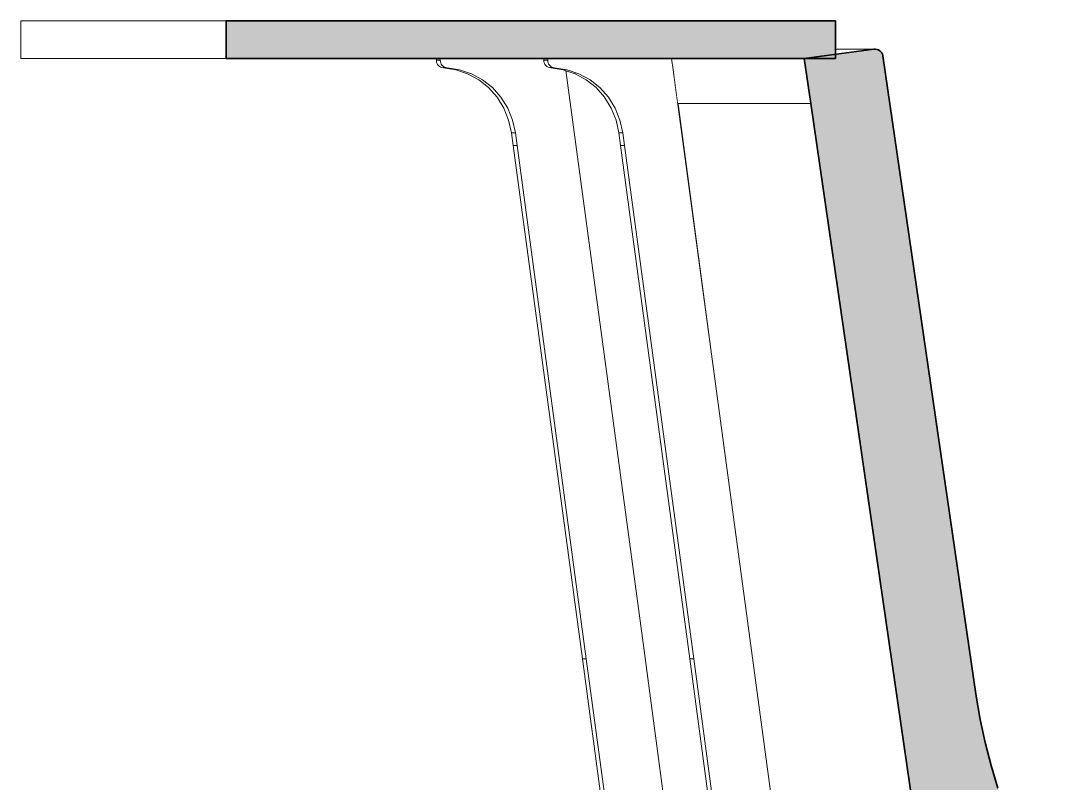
# Model space of a CAD drawing. Header units: millimetres. Extents: x -46169 to 135069, y -86316 to 18123.
# Drawn here: x 117295 to 117988, y -78731 to -78227 of the extents above; entities that cross this region are included whole.
import ezdxf

# ---------------------------------------------------------------- set-up
doc = ezdxf.new("R2010")
doc.units = ezdxf.units.MM
doc.header["$MEASUREMENT"] = 0
doc.linetypes.add('Wipeout_Contour', pattern=[1000, 0, -1000])
doc.layers.add('New_A-35-M_FFE_Fixed', color=7, linetype='Continuous')
doc.layers.add('New_A-35-M_FFE_Fixed_Pen_No__104', color=7, linetype='Continuous', lineweight=15, true_color=0xa6a6a6)
doc.layers.add('New_A-35-M_FFE_Fixed_Pen_No__44', color=7, linetype='Continuous', lineweight=35, true_color=0x444444)
doc.layers.add('New_A-35-M_FFE_Fixed_Pen_No__93', color=8, linetype='Continuous', lineweight=13)

# ---------------------------------------------------------------- blocks, each defined once
blk = doc.blocks.new('Section Elem_98_3', base_point=(188935.42, -81480.18))
at = {"color": 254, "linetype": 'Wipeout_Contour', "lineweight": 0, "ltscale": 564203.121331}
blk.add_wipeout([(117294.59, -78226.51), (117294.59, -78251.51), (117430.6, -78251.51), (117430.6, -78226.51)], dxfattribs=at).dxf.layer = 'New_A-35-M_FFE_Fixed'
at = {"color": 254, "linetype": 'Wipeout_Contour', "lineweight": 0, "ltscale": 565831.29302}
blk.add_wipeout([(117834.35, -78245.29), (117859.79, -78245.29), (117860.8, -78245.25), (117834.35, -78245.25)], dxfattribs=at).dxf.layer = 'New_A-35-M_FFE_Fixed'
at = {"color": 254, "linetype": 'Wipeout_Contour', "lineweight": 0, "ltscale": 564926.405122}
blk.add_wipeout([(117569.88, -78252.59), (117572.47, -78252.59), (117572.47, -78251.51), (117569.88, -78251.51)], dxfattribs=at).dxf.layer = 'New_A-35-M_FFE_Fixed'
at = {"color": 254, "linetype": 'Wipeout_Contour', "lineweight": 0, "ltscale": 565168.439161}
blk.add_wipeout([(117643.73, -78253.53), (117641.15, -78253.53), (117641.4, -78254.44), (117643.99, -78254.44)], dxfattribs=at).dxf.layer = 'New_A-35-M_FFE_Fixed'
at = {"color": 254, "linetype": 'Wipeout_Contour', "lineweight": 0, "ltscale": 564968.884719}
blk.add_wipeout([(117582.66, -78258.8), (117585.25, -78258.8), (117577.03, -78257.58), (117574.45, -78257.58)], dxfattribs=at).dxf.layer = 'New_A-35-M_FFE_Fixed'
at = {"color": 254, "linetype": 'Wipeout_Contour', "lineweight": 0, "ltscale": 565066.162291}
blk.add_wipeout([(117604.46, -78270.71), (117607.05, -78270.71), (117600.48, -78265.46), (117597.9, -78265.46)], dxfattribs=at).dxf.layer = 'New_A-35-M_FFE_Fixed'
at = {"color": 254, "linetype": 'Wipeout_Contour', "lineweight": 0, "ltscale": 565368.117674}
blk.add_wipeout([(117683.83, -78277.05), (117681.24, -78277.05), (117685.71, -78284.29), (117688.3, -78284.29)], dxfattribs=at).dxf.layer = 'New_A-35-M_FFE_Fixed'
at = {"color": 254, "linetype": 'Wipeout_Contour', "lineweight": 0, "ltscale": 565160.679484}
blk.add_wipeout([(117617.75, -78292.22), (117620.33, -78292.22), (117617.13, -78284.29), (117614.54, -78284.29)], dxfattribs=at).dxf.layer = 'New_A-35-M_FFE_Fixed'
at = {"color": 254, "linetype": 'Wipeout_Contour', "lineweight": 0, "ltscale": 565210.7751}
blk.add_wipeout([(117620.73, -78309.03), (117623.32, -78309.03), (117622.18, -78300.59), (117619.59, -78300.59)], dxfattribs=at).dxf.layer = 'New_A-35-M_FFE_Fixed'
at = {"color": 254, "linetype": 'Wipeout_Contour', "lineweight": 0, "ltscale": 565447.784584}
blk.add_wipeout([(117693.36, -78300.59), (117690.77, -78300.59), (117691.91, -78309.03), (117694.5, -78309.03)], dxfattribs=at).dxf.layer = 'New_A-35-M_FFE_Fixed'
at = {"layer": 'New_A-35-M_FFE_Fixed_Pen_No__44', "linetype": 'Continuous'}
for p, q in [((117430.6, -78226.51), (117430.6, -78251.51)), ((117834.35, -78226.51), (117430.6, -78226.51))]:
    blk.add_line(p, q, dxfattribs=at)
at = {"layer": 'New_A-35-M_FFE_Fixed_Pen_No__93', "linetype": 'Continuous'}
for p, q in [((117294.59, -78226.51), (117294.59, -78251.51)), ((117294.59, -78226.51), (117430.6, -78226.51)), ((117294.59, -78251.51), (117430.6, -78251.51))]:
    blk.add_line(p, q, dxfattribs=at)
at = {"color": 254, "linetype": 'Wipeout_Contour', "lineweight": 0, "ltscale": 565174.884103}
blk.add_wipeout([(117644.97, -78256.03), (117644.41, -78255.28), (117641.82, -78255.28), (117642.38, -78256.03)], dxfattribs=at).dxf.layer = 'New_A-35-M_FFE_Fixed'
at = {"color": 254, "linetype": 'Wipeout_Contour', "lineweight": 0, "ltscale": 564952.199988}
blk.add_wipeout([(117574.45, -78257.58), (117577.03, -78257.58), (117576.13, -78257.44), (117573.54, -78257.44)], dxfattribs=at).dxf.layer = 'New_A-35-M_FFE_Fixed'
at = {"color": 254, "linetype": 'Wipeout_Contour', "lineweight": 0, "ltscale": 565032.739868}
blk.add_wipeout([(117597.9, -78265.46), (117600.48, -78265.46), (117593.14, -78261.45), (117590.56, -78261.45)], dxfattribs=at).dxf.layer = 'New_A-35-M_FFE_Fixed'
at = {"color": 254, "linetype": 'Wipeout_Contour', "lineweight": 0, "ltscale": 565099.27176}
blk.add_wipeout([(117610.07, -78277.05), (117612.65, -78277.05), (117607.05, -78270.71), (117604.46, -78270.71)], dxfattribs=at).dxf.layer = 'New_A-35-M_FFE_Fixed'
at = {"color": 254, "linetype": 'Wipeout_Contour', "lineweight": 0, "ltscale": 565336.302009}
blk.add_wipeout([(117678.23, -78270.71), (117675.64, -78270.71), (117681.24, -78277.05), (117683.83, -78277.05)], dxfattribs=at).dxf.layer = 'New_A-35-M_FFE_Fixed'
at = {"color": 254, "linetype": 'Wipeout_Contour', "lineweight": 0, "ltscale": 565397.701866}
blk.add_wipeout([(117688.3, -78284.29), (117685.71, -78284.29), (117688.92, -78292.22), (117691.51, -78292.22)], dxfattribs=at).dxf.layer = 'New_A-35-M_FFE_Fixed'
at = {"color": 254, "linetype": 'Wipeout_Contour', "lineweight": 0, "ltscale": 565187.164936}
blk.add_wipeout([(117617.75, -78292.22), (117619.59, -78300.59), (117622.18, -78300.59), (117620.33, -78292.22)], dxfattribs=at).dxf.layer = 'New_A-35-M_FFE_Fixed'
at = {"color": 254, "linetype": 'Wipeout_Contour', "lineweight": 0, "ltscale": 565912.535982}
blk.add_wipeout([(117694.5, -78309.03), (117691.91, -78309.03), (117737.76, -78649.04), (117740.34, -78649.04)], dxfattribs=at).dxf.layer = 'New_A-35-M_FFE_Fixed'
at = {"color": 254, "linetype": 'Wipeout_Contour', "lineweight": 0, "ltscale": 564934.471552}
blk.add_wipeout([(117570.64, -78255.28), (117573.23, -78255.28), (117572.81, -78254.44), (117570.23, -78254.44)], dxfattribs=at).dxf.layer = 'New_A-35-M_FFE_Fixed'
at = {"color": 254, "linetype": 'Wipeout_Contour', "lineweight": 0, "ltscale": 564999.991566}
blk.add_wipeout([(117590.56, -78261.45), (117593.14, -78261.45), (117585.25, -78258.8), (117582.66, -78258.8)], dxfattribs=at).dxf.layer = 'New_A-35-M_FFE_Fixed'
at = {"color": 254, "linetype": 'Wipeout_Contour', "lineweight": 0, "ltscale": 565185.781152}
blk.add_wipeout([(117646.44, -78257.13), (117643.86, -78257.13), (117644.72, -78257.44), (117647.31, -78257.44)], dxfattribs=at).dxf.layer = 'New_A-35-M_FFE_Fixed'
at = {"color": 254, "linetype": 'Wipeout_Contour', "lineweight": 0, "ltscale": 565303.194163}
blk.add_wipeout([(117669.07, -78265.46), (117675.64, -78270.71), (117678.23, -78270.71), (117671.66, -78265.46)], dxfattribs=at).dxf.layer = 'New_A-35-M_FFE_Fixed'
at = {"color": 254, "linetype": 'Wipeout_Contour', "lineweight": 0, "ltscale": 565131.09062}
blk.add_wipeout([(117614.54, -78284.29), (117617.13, -78284.29), (117612.65, -78277.05), (117610.07, -78277.05)], dxfattribs=at).dxf.layer = 'New_A-35-M_FFE_Fixed'
at = {"color": 254, "linetype": 'Wipeout_Contour', "lineweight": 0, "ltscale": 565424.181309}
blk.add_wipeout([(117688.92, -78292.22), (117690.77, -78300.59), (117693.36, -78300.59), (117691.51, -78292.22)], dxfattribs=at).dxf.layer = 'New_A-35-M_FFE_Fixed'
at = {"color": 254, "linetype": 'Wipeout_Contour', "lineweight": 0, "ltscale": 564937.859387}
blk.add_wipeout([(117571.2, -78256.03), (117573.79, -78256.03), (117573.23, -78255.28), (117570.64, -78255.28)], dxfattribs=at).dxf.layer = 'New_A-35-M_FFE_Fixed'
at = {"color": 254, "linetype": 'Wipeout_Contour', "lineweight": 0, "ltscale": 565182.15638}
blk.add_wipeout([(117645.66, -78256.65), (117643.07, -78256.65), (117643.86, -78257.13), (117646.44, -78257.13)], dxfattribs=at).dxf.layer = 'New_A-35-M_FFE_Fixed'
at = {"color": 254, "linetype": 'Wipeout_Contour', "lineweight": 0, "ltscale": 564945.131968}
blk.add_wipeout([(117572.68, -78257.13), (117575.27, -78257.13), (117574.48, -78256.65), (117571.89, -78256.65)], dxfattribs=at).dxf.layer = 'New_A-35-M_FFE_Fixed'
at = {"color": 254, "linetype": 'Wipeout_Contour', "lineweight": 0, "ltscale": 565189.224876}
blk.add_wipeout([(117644.72, -78257.44), (117645.62, -78257.58), (117648.21, -78257.58), (117647.31, -78257.44)], dxfattribs=at).dxf.layer = 'New_A-35-M_FFE_Fixed'
at = {"color": 254, "linetype": 'Wipeout_Contour', "lineweight": 0, "ltscale": 564948.756598}
blk.add_wipeout([(117573.54, -78257.44), (117576.13, -78257.44), (117575.27, -78257.13), (117572.68, -78257.13)], dxfattribs=at).dxf.layer = 'New_A-35-M_FFE_Fixed'
at = {"color": 254, "linetype": 'Wipeout_Contour', "lineweight": 0, "ltscale": 565205.911797}
blk.add_wipeout([(117656.43, -78258.8), (117648.21, -78257.58), (117645.62, -78257.58), (117653.84, -78258.8)], dxfattribs=at).dxf.layer = 'New_A-35-M_FFE_Fixed'
at = {"color": 254, "linetype": 'Wipeout_Contour', "lineweight": 0, "ltscale": 564941.455736}
blk.add_wipeout([(117571.89, -78256.65), (117574.48, -78256.65), (117573.79, -78256.03), (117571.2, -78256.03)], dxfattribs=at).dxf.layer = 'New_A-35-M_FFE_Fixed'
at = {"color": 254, "linetype": 'Wipeout_Contour', "lineweight": 0, "ltscale": 565171.496703}
blk.add_wipeout([(117643.99, -78254.44), (117641.4, -78254.44), (117641.82, -78255.28), (117644.41, -78255.28)], dxfattribs=at).dxf.layer = 'New_A-35-M_FFE_Fixed'
at = {"color": 254, "linetype": 'Wipeout_Contour', "lineweight": 0, "ltscale": 565237.02183}
blk.add_wipeout([(117653.84, -78258.8), (117661.73, -78261.45), (117664.32, -78261.45), (117656.43, -78258.8)], dxfattribs=at).dxf.layer = 'New_A-35-M_FFE_Fixed'
at = {"color": 254, "linetype": 'Wipeout_Contour', "lineweight": 0, "ltscale": 564928.794331}
blk.add_wipeout([(117569.97, -78253.53), (117572.56, -78253.53), (117572.47, -78252.59), (117569.88, -78252.59)], dxfattribs=at).dxf.layer = 'New_A-35-M_FFE_Fixed'
at = {"color": 254, "linetype": 'Wipeout_Contour', "lineweight": 0, "ltscale": 565178.480203}
blk.add_wipeout([(117644.97, -78256.03), (117642.38, -78256.03), (117643.07, -78256.65), (117645.66, -78256.65)], dxfattribs=at).dxf.layer = 'New_A-35-M_FFE_Fixed'
at = {"color": 254, "linetype": 'Wipeout_Contour', "lineweight": 0, "ltscale": 565269.771747}
blk.add_wipeout([(117664.32, -78261.45), (117661.73, -78261.45), (117669.07, -78265.46), (117671.66, -78265.46)], dxfattribs=at).dxf.layer = 'New_A-35-M_FFE_Fixed'
at = {"color": 254, "linetype": 'Wipeout_Contour', "lineweight": 0, "ltscale": 564931.413405}
blk.add_wipeout([(117570.23, -78254.44), (117572.81, -78254.44), (117572.56, -78253.53), (117569.97, -78253.53)], dxfattribs=at).dxf.layer = 'New_A-35-M_FFE_Fixed'
at = {"color": 254, "linetype": 'Wipeout_Contour', "lineweight": 0, "ltscale": 565165.82084}
blk.add_wipeout([(117643.65, -78252.59), (117641.06, -78252.59), (117641.15, -78253.53), (117643.73, -78253.53)], dxfattribs=at).dxf.layer = 'New_A-35-M_FFE_Fixed'
at = {"color": 254, "linetype": 'Wipeout_Contour', "lineweight": 0, "ltscale": 565163.432547}
blk.add_wipeout([(117643.65, -78251.51), (117641.06, -78251.51), (117641.06, -78252.59), (117643.65, -78252.59)], dxfattribs=at).dxf.layer = 'New_A-35-M_FFE_Fixed'
at = {"color": 254, "linetype": 'Wipeout_Contour', "lineweight": 0, "ltscale": 12626364.00956439}
blk.add_wipeout([(117643.65, -78252.59), (117643.73, -78253.53), (117643.99, -78254.44), (117644.41, -78255.28), (117644.97, -78256.03), (117645.66, -78256.65), (117646.44, -78257.13), (117647.31, -78257.44), (117648.21, -78257.58), (117656.43, -78258.8), (117664.32, -78261.45), (117671.66, -78265.46), (117678.23, -78270.71), (117683.83, -78277.05), (117688.3, -78284.29), (117691.51, -78292.22), (117693.36, -78300.59), (117803.13, -79114.68), (117809.36, -79114.68), (117809.36, -79160.86), (117838.84, -79379.52), (117839.17, -79390.18), (117837.31, -79400.67), (117833.34, -79410.51), (117827.44, -79419.25), (117819.89, -79426.51), (117811.03, -79431.94), (117809.36, -79432.51), (117809.36, -79442.43), (117944.07, -79442.43), (117944.07, -79441.43), (117943.98, -79440.46), (117943.71, -79439.52), (117943.26, -79438.66), (117942.66, -79437.9), (117941.93, -79437.28), (117941.09, -79436.82), (117940.19, -79436.53), (117939.25, -79436.43), (117935.95, -79436.43), (117925.64, -79435.48), (117915.65, -79432.63), (117906.3, -79427.99), (117897.91, -79421.7), (117890.73, -79413.96), (117885, -79405.03), (117880.9, -79395.18), (117878.56, -79384.73), (117847.18, -79152.05), (117846.94, -79146.3), (117847.77, -79140.62), (117849.63, -79135.2), (117852.45, -79130.25), (117856.14, -79125.94), (117860.55, -79122.45), (117865.52, -79119.88), (117870.87, -79118.35), (117880.56, -79116.71), (117890.24, -79115.04), (117899.92, -79113.34), (117906.39, -79112.18), (117906.55, -79108.15), (117906.72, -79103.47), (117906.88, -79098.8), (117907.02, -79094.12), (117907.14, -79089.44), (117907.26, -79084.77), (117907.35, -79080.09), (117907.43, -79075.41), (117907.48, -79071.79), (117907.53, -79068.16), (117907.56, -79064.54), (117907.58, -79060.91), (117907.6, -79057.29), (117907.61, -79053.66), (117907.6, -79050.04), (117907.59, -79046.41), (117858.15, -79046.41), (117852.99, -79045.93), (117848, -79044.51), (117843.32, -79042.19), (117839.13, -79039.04), (117835.54, -79035.17), (117832.67, -79030.71), (117830.62, -79025.78), (117829.45, -79020.56), (117729.76, -78281.22), (117725.73, -78251.51), (117643.65, -78251.51)], dxfattribs=at).dxf.layer = 'New_A-35-M_FFE_Fixed'
at = {"color": 254, "linetype": 'Wipeout_Contour', "lineweight": 0, "ltscale": 424364.287757}
blk.add_wipeout([(117834.35, -78248.72), (117859.79, -78245.29), (117834.35, -78245.29)], dxfattribs=at).dxf.layer = 'New_A-35-M_FFE_Fixed'
at = {"color": 254, "linetype": 'Wipeout_Contour', "lineweight": 0, "ltscale": 565626.224631}
blk.add_wipeout([(117813.65, -78251.51), (117725.73, -78251.51), (117729.76, -78281.22), (117817.94, -78281.22)], dxfattribs=at).dxf.layer = 'New_A-35-M_FFE_Fixed'
at = {"color": 254, "linetype": 'Wipeout_Contour', "lineweight": 0, "ltscale": 565675.673814}
blk.add_wipeout([(117620.73, -78309.03), (117666.58, -78649.04), (117669.17, -78649.04), (117623.32, -78309.03)], dxfattribs=at).dxf.layer = 'New_A-35-M_FFE_Fixed'
at = {"color": 254, "linetype": 'Wipeout_Contour', "lineweight": 0, "ltscale": 566988.631234}
blk.add_wipeout([(117740.34, -78649.04), (117737.76, -78649.04), (117800.54, -79114.68), (117803.13, -79114.68)], dxfattribs=at).dxf.layer = 'New_A-35-M_FFE_Fixed'
at = {"layer": 'New_A-35-M_FFE_Fixed_Pen_No__44', "linetype": 'Continuous'}
blk.add_line((117834.35, -78226.51), (117834.35, -78251.51), dxfattribs=at)
at = {"layer": 'New_A-35-M_FFE_Fixed_Pen_No__93', "linetype": 'Continuous'}
for p, q in [((117860.8, -78245.25), (117834.35, -78245.25)), ((117859.79, -78245.29), (117834.35, -78245.29))]:
    blk.add_line(p, q, dxfattribs=at)
at = {"color": 254, "linetype": 'Wipeout_Contour', "lineweight": 0, "ltscale": 566659.197358}
blk.add_wipeout([(117817.94, -78281.22), (117729.76, -78281.22), (117829.44, -79020.48), (117925.37, -79020.48)], dxfattribs=at).dxf.layer = 'New_A-35-M_FFE_Fixed'
at = {"layer": 'New_A-35-M_FFE_Fixed_Pen_No__104', "linetype": 'Continuous'}
blk.add_hatch(color=256, dxfattribs=at).paths.add_polyline_path([(117865.39, -78248.59), (117864.97, -78247.7), (117864.37, -78246.91), (117863.62, -78246.25), (117862.76, -78245.74), (117861.8, -78245.4), (117860.8, -78245.25), (117859.79, -78245.29), (117813.65, -78251.51), (117817.94, -78281.22), (117925.37, -79020.48), (117971.52, -79014.26), (117972.49, -79014.03), (117973.4, -79013.63), (117974.22, -79013.06), (117974.91, -79012.35), (117975.44, -79011.53), (117975.79, -79010.62), (117975.96, -79009.66), (117975.94, -79008.69), (117975.21, -79001.71), (117974.83, -78994.69), (117974.79, -78987.67), (117975.08, -78980.66), (117975.72, -78973.66), (117976.69, -78966.7), (117977.99, -78959.79), (117979.63, -78952.95), (117984.06, -78932.89), (117986.77, -78912.54), (117987.74, -78892.05), (117986.98, -78871.54), (117984.47, -78851.17), (117980.25, -78831.06), (117974.34, -78811.36), (117966.77, -78792.19), (117959.62, -78778.21), (117953.1, -78763.95), (117947.2, -78749.43), (117941.95, -78734.69), (117937.35, -78719.74), (117933.42, -78704.62), (117930.15, -78689.35), (117927.56, -78673.96), (117865.63, -78249.55)])
at = {"layer": 'New_A-35-M_FFE_Fixed_Pen_No__44', "linetype": 'Continuous', "flags": 128}
for points in [[(117941.95, -78734.69), (117937.35, -78719.74), (117933.42, -78704.62), (117930.15, -78689.35), (117927.56, -78673.96), (117865.63, -78249.55), (117865.39, -78248.59), (117864.97, -78247.7), (117864.37, -78246.91), (117863.62, -78246.25), (117862.76, -78245.74), (117861.8, -78245.4), (117860.8, -78245.25), (117859.79, -78245.29), (117813.65, -78251.51)], [(117813.65, -78251.51), (117817.94, -78281.22), (117925.37, -79020.48)]]:
    blk.add_lwpolyline(points, dxfattribs=at)
at = {"color": 254, "linetype": 'Wipeout_Contour', "lineweight": 0, "ltscale": 566752.10955}
blk.add_wipeout([(117669.17, -78649.04), (117666.58, -78649.04), (117729.37, -79114.68), (117731.96, -79114.68)], dxfattribs=at).dxf.layer = 'New_A-35-M_FFE_Fixed'
at = {"color": 254, "linetype": 'Wipeout_Contour', "lineweight": 0, "ltscale": 4663572.220332326}
blk.add_wipeout([(117641.06, -78251.51), (117572.47, -78251.51), (117572.47, -78252.59), (117572.56, -78253.53), (117572.81, -78254.44), (117573.23, -78255.28), (117573.79, -78256.03), (117574.48, -78256.65), (117575.27, -78257.13), (117576.13, -78257.44), (117577.03, -78257.58), (117585.25, -78258.8), (117593.14, -78261.45), (117600.48, -78265.46), (117607.05, -78270.71), (117612.65, -78277.05), (117617.13, -78284.29), (117620.33, -78292.22), (117622.18, -78300.59), (117731.96, -79114.68), (117770.97, -79114.68), (117746.24, -78931.31), (117655.64, -78259.4), (117653.84, -78258.8), (117645.62, -78257.58), (117644.72, -78257.44), (117643.86, -78257.13), (117643.07, -78256.65), (117642.38, -78256.03), (117641.82, -78255.28), (117641.4, -78254.44), (117641.15, -78253.53), (117641.06, -78252.59)], dxfattribs=at).dxf.layer = 'New_A-35-M_FFE_Fixed'
at = {"layer": 'New_A-35-M_FFE_Fixed_Pen_No__104', "linetype": 'Continuous'}
blk.add_hatch(color=256, dxfattribs=at).paths.add_polyline_path([(117430.6, -78251.51), (117834.35, -78251.51), (117834.35, -78226.51), (117430.6, -78226.51)])
at = {"layer": 'New_A-35-M_FFE_Fixed_Pen_No__44', "linetype": 'Continuous'}
blk.add_line((117834.35, -78251.51), (117430.6, -78251.51), dxfattribs=at)
at = {"layer": 'New_A-35-M_FFE_Fixed_Pen_No__93', "linetype": 'Continuous'}
for p, q in [((117569.88, -78252.59), (117569.88, -78251.51)), ((117569.97, -78253.53), (117569.88, -78252.59)), ((117569.88, -78252.59), (117572.47, -78252.59)), ((117570.23, -78254.44), (117569.97, -78253.53)), ((117570.64, -78255.28), (117570.23, -78254.44)), ((117571.2, -78256.03), (117570.64, -78255.28)), ((117571.89, -78256.65), (117571.2, -78256.03)), ((117572.47, -78252.59), (117572.47, -78251.51)), ((117572.56, -78253.53), (117572.47, -78252.59)), ((117572.81, -78254.44), (117572.56, -78253.53)), ((117573.23, -78255.28), (117572.81, -78254.44)), ((117573.79, -78256.03), (117573.23, -78255.28)), ((117574.48, -78256.65), (117573.79, -78256.03)), ((117641.06, -78251.51), (117641.06, -78252.59)), ((117641.06, -78252.59), (117641.15, -78253.53)), ((117643.65, -78252.59), (117641.06, -78252.59)), ((117641.15, -78253.53), (117641.4, -78254.44)), ((117641.4, -78254.44), (117641.82, -78255.28)), ((117641.82, -78255.28), (117642.38, -78256.03)), ((117642.38, -78256.03), (117643.07, -78256.65)), ((117643.65, -78251.51), (117643.65, -78252.59)), ((117643.65, -78252.59), (117643.73, -78253.53)), ((117643.73, -78253.53), (117643.99, -78254.44)), ((117643.99, -78254.44), (117644.41, -78255.28)), ((117644.41, -78255.28), (117644.97, -78256.03)), ((117644.97, -78256.03), (117645.66, -78256.65)), ((117572.68, -78257.13), (117571.89, -78256.65)), ((117573.54, -78257.44), (117572.68, -78257.13)), ((117574.45, -78257.58), (117573.54, -78257.44)), ((117582.66, -78258.8), (117574.45, -78257.58)), ((117574.45, -78257.58), (117577.03, -78257.58)), ((117575.27, -78257.13), (117574.48, -78256.65)), ((117576.13, -78257.44), (117575.27, -78257.13)), ((117577.03, -78257.58), (117576.13, -78257.44)), ((117585.25, -78258.8), (117577.03, -78257.58)), ((117590.56, -78261.45), (117582.66, -78258.8)), ((117593.14, -78261.45), (117585.25, -78258.8)), ((117597.9, -78265.46), (117590.56, -78261.45)), ((117600.48, -78265.46), (117593.14, -78261.45)), ((117643.07, -78256.65), (117643.86, -78257.13)), ((117643.86, -78257.13), (117644.72, -78257.44)), ((117644.72, -78257.44), (117645.62, -78257.58)), ((117648.21, -78257.58), (117645.62, -78257.58)), ((117645.66, -78256.65), (117646.44, -78257.13)), ((117646.44, -78257.13), (117647.31, -78257.44)), ((117647.31, -78257.44), (117648.21, -78257.58)), ((117604.46, -78270.71), (117597.9, -78265.46)), ((117607.05, -78270.71), (117600.48, -78265.46)), ((117610.07, -78277.05), (117604.46, -78270.71)), ((117612.65, -78277.05), (117607.05, -78270.71)), ((117614.54, -78284.29), (117610.07, -78277.05)), ((117617.13, -78284.29), (117612.65, -78277.05)), ((117617.75, -78292.22), (117614.54, -78284.29)), ((117620.33, -78292.22), (117617.13, -78284.29)), ((117619.59, -78300.59), (117617.75, -78292.22)), ((117622.18, -78300.59), (117620.33, -78292.22)), ((117620.73, -78309.03), (117619.59, -78300.59)), ((117619.59, -78300.59), (117622.18, -78300.59)), ((117623.32, -78309.03), (117622.18, -78300.59)), ((117620.73, -78309.03), (117623.32, -78309.03))]:
    blk.add_line(p, q, dxfattribs=at)
at = {"color": 254, "linetype": 'Wipeout_Contour', "lineweight": 0, "ltscale": 1556066.997844526}
blk.add_wipeout([(117661.73, -78261.45), (117655.64, -78259.4), (117746.24, -78931.31), (117758.27, -79020.56), (117787.85, -79020.56), (117690.77, -78300.59), (117688.92, -78292.22), (117685.71, -78284.29), (117681.24, -78277.05), (117675.64, -78270.71), (117669.07, -78265.46)], dxfattribs=at).dxf.layer = 'New_A-35-M_FFE_Fixed'
at = {"layer": 'New_A-35-M_FFE_Fixed_Pen_No__93', "linetype": 'Continuous'}
for p, q in [((117726.75, -78258.94), (117725.75, -78251.51)), ((117645.62, -78257.58), (117653.84, -78258.8)), ((117648.21, -78257.58), (117656.43, -78258.8)), ((117653.84, -78258.8), (117661.73, -78261.45)), ((117655.64, -78259.4), (117680.98, -78447.35)), ((117656.43, -78258.8), (117664.32, -78261.45)), ((117661.73, -78261.45), (117669.07, -78265.46)), ((117664.32, -78261.45), (117671.66, -78265.46)), ((117752.16, -78447.35), (117726.75, -78258.94)), ((117669.07, -78265.46), (117675.64, -78270.71)), ((117671.66, -78265.46), (117678.23, -78270.71)), ((117675.64, -78270.71), (117681.24, -78277.05)), ((117678.23, -78270.71), (117683.83, -78277.05)), ((117681.24, -78277.05), (117685.71, -78284.29)), ((117683.83, -78277.05), (117688.3, -78284.29)), ((117817.94, -78281.22), (117729.75, -78281.22)), ((117685.71, -78284.29), (117688.92, -78292.22)), ((117688.3, -78284.29), (117691.51, -78292.22)), ((117688.92, -78292.22), (117690.77, -78300.59)), ((117691.51, -78292.22), (117693.36, -78300.59)), ((117693.36, -78300.59), (117690.77, -78300.59)), ((117690.77, -78300.59), (117691.91, -78309.03)), ((117693.36, -78300.59), (117694.5, -78309.03)), ((117666.58, -78649.04), (117620.73, -78309.03)), ((117669.17, -78649.04), (117623.32, -78309.03)), ((117694.5, -78309.03), (117691.91, -78309.03)), ((117691.91, -78309.03), (117737.76, -78649.04)), ((117694.5, -78309.03), (117740.34, -78649.04)), ((117680.98, -78447.35), (117707.43, -78643.51)), ((117778.61, -78643.51), (117752.16, -78447.35)), ((117707.43, -78643.51), (117752.06, -78974.45)), ((117823.23, -78974.45), (117778.61, -78643.51)), ((117729.37, -79114.68), (117666.58, -78649.04)), ((117666.58, -78649.04), (117669.17, -78649.04)), ((117731.96, -79114.68), (117669.17, -78649.04)), ((117740.34, -78649.04), (117737.76, -78649.04)), ((117737.76, -78649.04), (117800.54, -79114.68)), ((117740.34, -78649.04), (117803.13, -79114.68))]:
    blk.add_line(p, q, dxfattribs=at)

msp = doc.modelspace()

# ---------------------------------------------------------------- block references
at = {"layer": 'New_A-35-M_FFE_Fixed'}
msp.add_blockref('Section Elem_98_3', (188935.42, -81480.18), dxfattribs=at)

doc.saveas('drawing.dxf')
